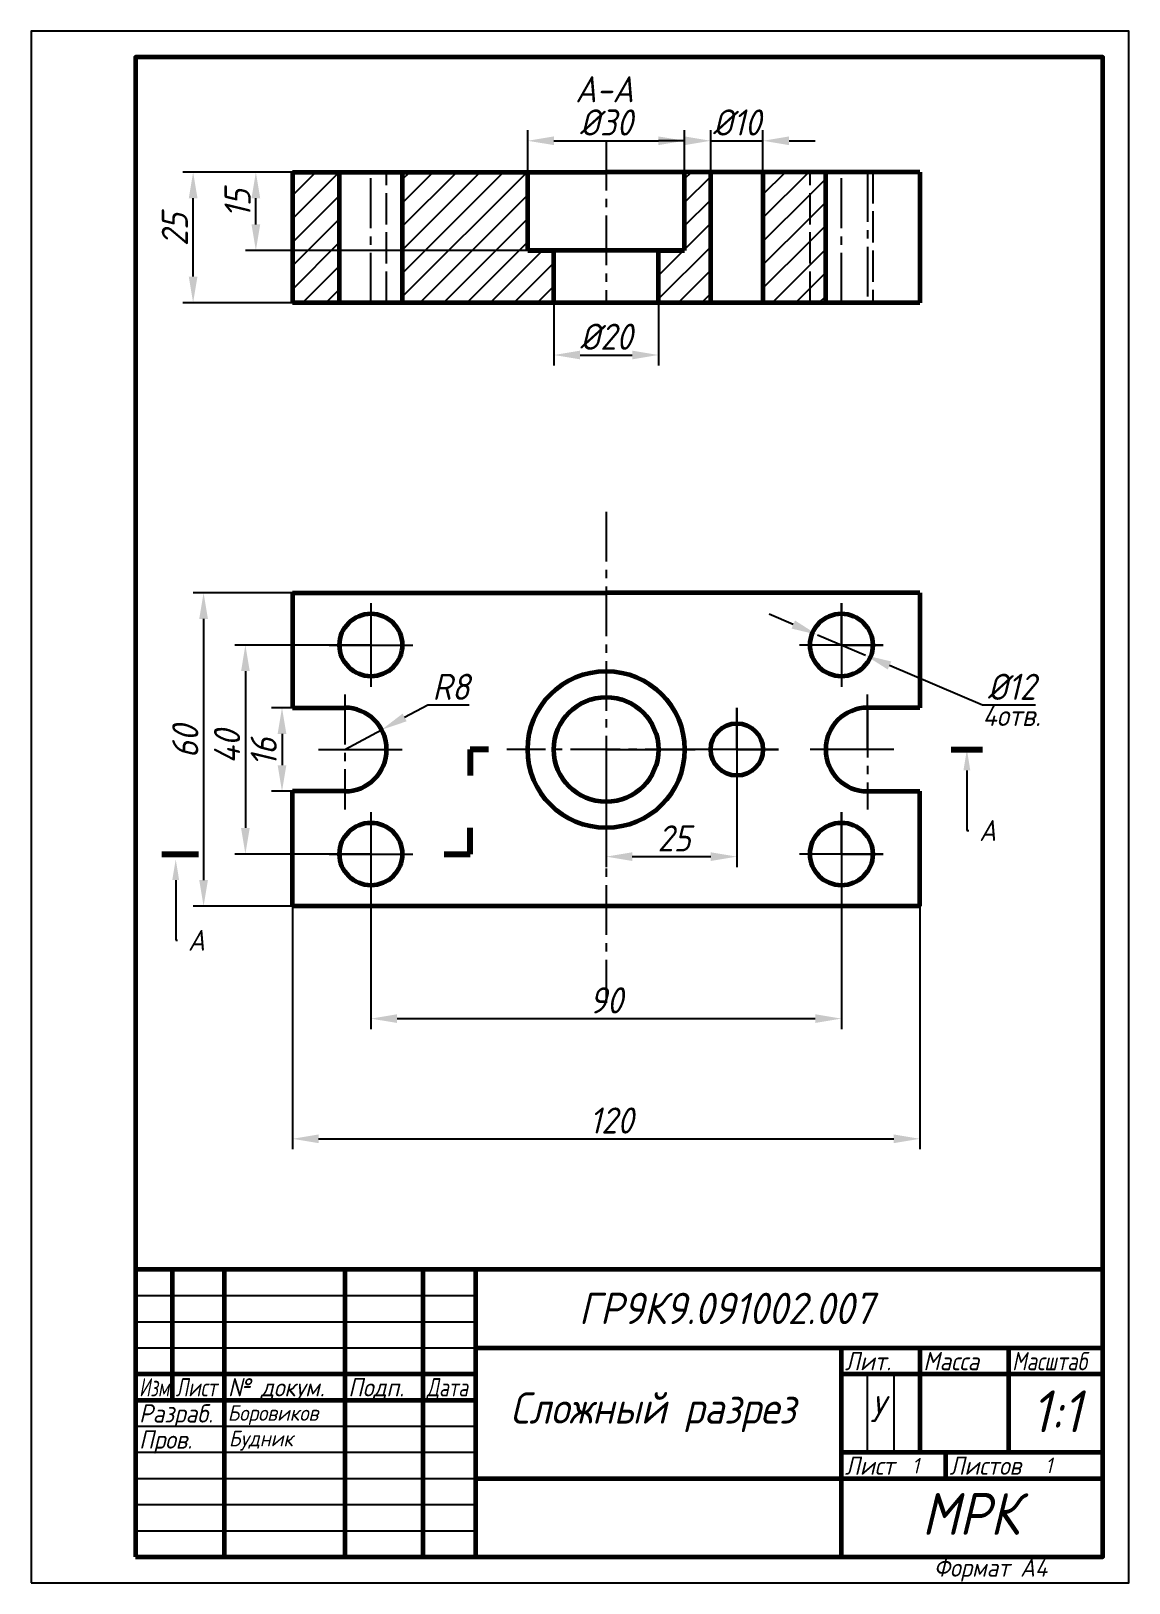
# Model space of a CAD drawing. Header units: millimetres. Extents: x 0 to 210, y 0 to 297.
import ezdxf
from ezdxf import colors
from ezdxf.entities.mleader import LeaderData, LeaderLine
from ezdxf.math import Vec2, Vec3

# ---------------------------------------------------------------- set-up
doc = ezdxf.new("R2010")
doc.units = ezdxf.units.MM
doc.header["$LTSCALE"] = 0.5
doc.linetypes.add('ACAD_ISO02W100', pattern=[15, 12, -3])
doc.linetypes.add('осевая2', pattern=[28.575, 19.05, -3.175, 3.175, -3.175])
doc.layers.get('Defpoints').update_dxf_attribs({"color": 5})
doc.styles.get("Standard").update_dxf_attribs({"font": 'isocpeui.ttf', "width": 0.9})
doc.dimstyles.new('Standart', dxfattribs={"dimtxt": 5, "dimasz": 5, "dimexe": 2, "dimexo": 0, "dimgap": 1, "dimtad": 1, "dimtoh": 1, "dimdec": 0, "dimtxsty": 'Standard', "dimcen": 2.5, "dimadec": 0, "dimazin": 0, "dimtfac": 1, "dimtdec": 0, "dimtmove": 0, "dimatfit": 3, "dimldrblk": 'DOTSMALL', "dimfxl": 1, "dimarcsym": 0})

# ---------------------------------------------------------------- blocks, each defined once
blk = doc.blocks.new('*D3')
at = {"color": 0, "lineweight": -2, "transparency": 16777216}
for p, q in [((50, 129.5), (50, 83)), ((170, 129.5), (170, 83)), ((55, 85), (165, 85))]:
    blk.add_line(p, q, dxfattribs=at)
at = {"color": 0, "transparency": 16777216}
for points in [[(55, 85.83), (55, 84.17), (50, 85)], [(165, 85.83), (165, 84.17), (170, 85)]]:
    blk.add_solid(points, dxfattribs=at)
at = {"layer": 'Defpoints', "color": 0, "transparency": 16777216}
for p in [(50, 129.5), (170, 129.5), (170, 85)]:
    blk.add_point(p, dxfattribs=at)
at = {"color": 0, "transparency": 16777216, "insert": (111, 88.5), "char_height": 5, "attachment_point": 5}
blk.add_mtext('120', dxfattribs=at)
blk = doc.blocks.new('_DotSmall')
at = {"color": 0, "linetype": 'ByBlock', "const_width": 0.5}
blk.add_lwpolyline([(-0.0625, 0, 1), (0.0625, 0, 1)], format="xyb", close=True, dxfattribs=at)
blk = doc.blocks.new('*D5')
at = {"color": 0, "lineweight": -2, "transparency": 16777216}
for p, q in [((65, 139.5), (65, 106)), ((155, 139.5), (155, 106)), ((70, 108), (150, 108))]:
    blk.add_line(p, q, dxfattribs=at)
at = {"color": 0, "transparency": 16777216}
for points in [[(70, 108.83), (70, 107.17), (65, 108)], [(150, 108.83), (150, 107.17), (155, 108)]]:
    blk.add_solid(points, dxfattribs=at)
at = {"layer": 'Defpoints', "color": 0, "transparency": 16777216}
for p in [(65, 139.5), (155, 139.5), (155, 108)]:
    blk.add_point(p, dxfattribs=at)
at = {"color": 0, "transparency": 16777216, "insert": (110, 111.5), "char_height": 5, "attachment_point": 5}
blk.add_mtext('90', dxfattribs=at)
blk = doc.blocks.new('*D6')
at = {"color": 0, "lineweight": -2, "transparency": 16777216}
for p, q in [((110, 159.5), (110, 137)), ((135, 159.5), (135, 137)), ((115, 139), (130, 139))]:
    blk.add_line(p, q, dxfattribs=at)
at = {"color": 0, "transparency": 16777216}
for points in [[(115, 139.83), (115, 138.17), (110, 139)], [(130, 139.83), (130, 138.17), (135, 139)]]:
    blk.add_solid(points, dxfattribs=at)
at = {"layer": 'Defpoints', "color": 0, "transparency": 16777216}
for p in [(110, 159.5), (135, 159.5), (135, 139)]:
    blk.add_point(p, dxfattribs=at)
at = {"color": 0, "transparency": 16777216, "insert": (123, 142.5), "char_height": 5, "attachment_point": 5}
blk.add_mtext('25', dxfattribs=at)
blk = doc.blocks.new('*D7')
at = {"color": 0, "lineweight": -2, "transparency": 16777216}
for p, q in [((50, 189.5), (31, 189.5)), ((33, 184.5), (33, 134.5)), ((50, 129.5), (31, 129.5))]:
    blk.add_line(p, q, dxfattribs=at)
at = {"color": 0, "transparency": 16777216}
for points in [[(32.17, 184.5), (33.83, 184.5), (33, 189.5)], [(32.17, 134.5), (33.83, 134.5), (33, 129.5)]]:
    blk.add_solid(points, dxfattribs=at)
at = {"layer": 'Defpoints', "color": 0, "transparency": 16777216}
for p in [(50, 189.5), (33, 129.5), (50, 129.5)]:
    blk.add_point(p, dxfattribs=at)
at = {"color": 0, "transparency": 16777216, "insert": (29.5, 161), "char_height": 5, "attachment_point": 5, "rotation": 90}
blk.add_mtext('60', dxfattribs=at)
blk = doc.blocks.new('*D8')
at = {"color": 0, "lineweight": -2, "transparency": 16777216}
for p, q in [((65, 179.5), (39, 179.5)), ((41, 174.5), (41, 144.5)), ((65, 139.5), (39, 139.5))]:
    blk.add_line(p, q, dxfattribs=at)
at = {"color": 0, "transparency": 16777216}
for points in [[(40.17, 174.5), (41.83, 174.5), (41, 179.5)], [(40.17, 144.5), (41.83, 144.5), (41, 139.5)]]:
    blk.add_solid(points, dxfattribs=at)
at = {"layer": 'Defpoints', "color": 0, "transparency": 16777216}
for p in [(65, 179.5), (41, 139.5), (65, 139.5)]:
    blk.add_point(p, dxfattribs=at)
at = {"color": 0, "transparency": 16777216, "insert": (37.5, 160), "char_height": 5, "attachment_point": 5, "rotation": 90}
blk.add_mtext('40', dxfattribs=at)
blk = doc.blocks.new('*D9')
at = {"color": 0, "lineweight": -2, "transparency": 16777216}
for p, q in [((50, 167.5), (46, 167.5)), ((48, 162.5), (48, 156.5)), ((50, 151.5), (46, 151.5))]:
    blk.add_line(p, q, dxfattribs=at)
at = {"color": 0, "transparency": 16777216}
for points in [[(47.17, 162.5), (48.83, 162.5), (48, 167.5)], [(47.17, 156.5), (48.83, 156.5), (48, 151.5)]]:
    blk.add_solid(points, dxfattribs=at)
at = {"layer": 'Defpoints', "color": 0, "transparency": 16777216}
for p in [(50, 167.5), (48, 151.5), (50, 151.5)]:
    blk.add_point(p, dxfattribs=at)
at = {"color": 0, "transparency": 16777216, "insert": (44.5, 159), "char_height": 5, "attachment_point": 5, "rotation": 90}
blk.add_mtext('16', dxfattribs=at)
blk = doc.blocks.new('*D10')
at = {"color": 0, "lineweight": -2, "transparency": 16777216}
for p, q in [((75.87, 168), (71.46, 165.64)), ((83.79, 168), (75.87, 168)), ((60, 159.5), (67.05, 163.28))]:
    blk.add_line(p, q, dxfattribs=at)
at = {"color": 0, "transparency": 16777216}
blk.add_solid([(71.07, 166.37), (71.85, 164.9), (67.05, 163.28)], dxfattribs=at)
at = {"layer": 'Defpoints', "color": 0, "transparency": 16777216}
for p in [(67.05, 163.28), (60, 159.5)]:
    blk.add_point(p, dxfattribs=at)
at = {"color": 0, "transparency": 16777216, "insert": (80.33, 171.5), "char_height": 5, "attachment_point": 5}
blk.add_mtext('R8', dxfattribs=at)
blk = doc.blocks.new('*D12')
at = {"color": 0, "lineweight": -2, "transparency": 16777216}
for p, q in [((95, 270), (95, 278)), ((125, 270), (125, 278)), ((100, 276), (120, 276))]:
    blk.add_line(p, q, dxfattribs=at)
at = {"color": 0, "transparency": 16777216}
for points in [[(100, 276.83), (100, 275.17), (95, 276)], [(120, 276.83), (120, 275.17), (125, 276)]]:
    blk.add_solid(points, dxfattribs=at)
at = {"layer": 'Defpoints', "color": 0, "transparency": 16777216}
for p in [(125, 276), (95, 270), (125, 270)]:
    blk.add_point(p, dxfattribs=at)
at = {"color": 0, "transparency": 16777216, "insert": (110, 279.5), "char_height": 5, "attachment_point": 5}
blk.add_mtext('%%C30', dxfattribs=at)
blk = doc.blocks.new('*D13')
at = {"color": 0, "lineweight": -2, "transparency": 16777216}
for p, q in [((100, 250), (100, 233)), ((120, 250), (120, 233)), ((105, 235), (115, 235))]:
    blk.add_line(p, q, dxfattribs=at)
at = {"color": 0, "transparency": 16777216}
for points in [[(105, 235.83), (105, 234.17), (100, 235)], [(115, 235.83), (115, 234.17), (120, 235)]]:
    blk.add_solid(points, dxfattribs=at)
at = {"layer": 'Defpoints', "color": 0, "transparency": 16777216}
for p in [(100, 250), (120, 250), (120, 235)]:
    blk.add_point(p, dxfattribs=at)
at = {"color": 0, "transparency": 16777216, "insert": (110, 238.5), "char_height": 5, "attachment_point": 5}
blk.add_mtext('%%C20', dxfattribs=at)
blk = doc.blocks.new('*D14')
at = {"color": 0, "lineweight": -2, "transparency": 16777216}
for p, q in [((95, 270), (41, 270)), ((43, 260), (43, 265)), ((95, 255), (41, 255))]:
    blk.add_line(p, q, dxfattribs=at)
at = {"color": 0, "transparency": 16777216}
for points in [[(42.17, 265), (43.83, 265), (43, 270)], [(42.17, 260), (43.83, 260), (43, 255)]]:
    blk.add_solid(points, dxfattribs=at)
at = {"layer": 'Defpoints', "color": 0, "transparency": 16777216}
for p in [(43, 270), (95, 270), (95, 255)]:
    blk.add_point(p, dxfattribs=at)
at = {"color": 0, "transparency": 16777216, "insert": (39.5, 264), "char_height": 5, "attachment_point": 5, "rotation": 90}
blk.add_mtext('15', dxfattribs=at)
blk = doc.blocks.new('*D15')
at = {"color": 0, "lineweight": -2, "transparency": 16777216}
for p, q in [((50, 270), (29, 270)), ((31, 250), (31, 265)), ((50, 245), (29, 245))]:
    blk.add_line(p, q, dxfattribs=at)
at = {"color": 0, "transparency": 16777216}
for points in [[(30.17, 265), (31.83, 265), (31, 270)], [(30.17, 250), (31.83, 250), (31, 245)]]:
    blk.add_solid(points, dxfattribs=at)
at = {"layer": 'Defpoints', "color": 0, "transparency": 16777216}
for p in [(31, 270), (50, 270), (50, 245)]:
    blk.add_point(p, dxfattribs=at)
at = {"color": 0, "transparency": 16777216, "insert": (27.5, 259), "char_height": 5, "attachment_point": 5, "rotation": 90}
blk.add_mtext('25', dxfattribs=at)
blk = doc.blocks.new('*D16')
at = {"color": 0, "lineweight": -2, "transparency": 16777216}
for p, q in [((130, 270), (130, 278)), ((140, 270), (140, 278)), ((125, 276), (120, 276)), ((130, 276), (140, 276)), ((145, 276), (150, 276))]:
    blk.add_line(p, q, dxfattribs=at)
at = {"color": 0, "transparency": 16777216}
for points in [[(125, 276.83), (125, 275.17), (130, 276)], [(145, 276.83), (145, 275.17), (140, 276)]]:
    blk.add_solid(points, dxfattribs=at)
at = {"layer": 'Defpoints', "color": 0, "transparency": 16777216}
for p in [(140, 276), (130, 270), (140, 270)]:
    blk.add_point(p, dxfattribs=at)
at = {"color": 0, "transparency": 16777216, "insert": (135, 279.5), "char_height": 5, "attachment_point": 5}
blk.add_mtext('%%C10', dxfattribs=at)
blk = doc.blocks.new('*D17')
at = {"color": 0, "lineweight": -2, "transparency": 16777216}
for p, q in [((145.8, 183.42), (141.2, 185.38)), ((150.4, 181.46), (159.6, 177.54)), ((182, 168), (164.2, 175.58)), ((192.12, 168), (182, 168))]:
    blk.add_line(p, q, dxfattribs=at)
at = {"color": 0, "transparency": 16777216}
for points in [[(146.13, 184.19), (145.47, 182.65), (150.4, 181.46)], [(164.53, 176.35), (163.87, 174.81), (159.6, 177.54)]]:
    blk.add_solid(points, dxfattribs=at)
at = {"layer": 'Defpoints', "color": 0, "transparency": 16777216}
for p in [(150.4, 181.46), (159.6, 177.54)]:
    blk.add_point(p, dxfattribs=at)
at = {"color": 0, "transparency": 16777216, "insert": (187.56, 171.5), "char_height": 5, "attachment_point": 5}
blk.add_mtext('%%C12', dxfattribs=at)

msp = doc.modelspace()

# ---------------------------------------------------------------- hatches: boundary and pattern name
h = msp.add_hatch()
h.set_pattern_fill('ANSI31', color=256)
h.paths.add_polyline_path([(130, 270), (125, 270), (125, 255), (120, 255), (120, 245), (130, 245)])
h.paths.add_polyline_path([(100, 255), (95, 255), (95, 270), (71, 270), (71, 245), (100, 245)])
h.paths.add_polyline_path([(149, 270), (140, 270), (140, 245), (149, 245)])
h.paths.add_polyline_path([(59, 270), (50, 270), (50, 245), (59, 245)])
h = msp.add_hatch()
h.set_pattern_fill('ANSI31', color=256)
h.paths.add_polyline_path([(152, 270), (149, 270), (149, 245), (152, 245)])

# ---------------------------------------------------------------- linework, layer by layer
at = {"linetype": 'осевая2'}
for p, q in [((110, 276), (110, 245)), ((65, 245), (65, 270)), ((155, 245), (155, 270)), ((160, 270), (160, 245)), ((110, 205), (110, 111)), ((60, 170), (60, 148)), ((160, 167.5), (160, 148)), ((127, 159.5), (91, 159.5))]:
    msp.add_line(p, q, dxfattribs=at)
at = {"lineweight": 60}
for p, q in [((50, 270), (50, 245)), ((50, 270), (110, 270)), ((59, 245), (59, 270)), ((71, 270), (71, 245)), ((95, 255), (95, 270)), ((170, 270), (110, 270)), ((125, 255), (125, 270)), ((130, 245), (130, 270)), ((140, 270), (140, 245)), ((152, 245), (152, 270)), ((170, 270), (170, 245)), ((125, 255), (95, 255)), ((95, 255), (100, 255)), ((100, 245), (100, 255)), ((120, 245), (120, 255)), ((120, 255), (125, 255)), ((170, 245), (50, 245)), ((50, 189.5), (110, 189.5)), ((50, 189.5), (50, 167.5)), ((170, 189.5), (110, 189.5)), ((170, 189.5), (170, 167.5)), ((50, 167.5), (60, 167.5)), ((170, 167.5), (160, 167.5)), ((50, 129.5), (50, 151.5)), ((60, 151.5), (50, 151.5)), ((160, 151.5), (170, 151.5)), ((170, 129.5), (170, 151.5)), ((170, 129.5), (50, 129.5))]:
    msp.add_line(p, q, dxfattribs=at)
for p, q in [((170, 270), (50, 270)), ((59, 270), (71, 270)), ((60, 270), (70, 270)), ((110, 270), (125, 270)), ((135, 270), (140, 270)), ((149, 270), (161, 270)), ((160, 270), (162, 270)), ((170, 245), (170, 270)), ((50, 245), (170, 245)), ((110, 245), (100, 245)), ((110, 245), (120, 245)), ((140, 245), (130, 245)), ((50, 189.5), (110, 189.5)), ((50, 189.5), (50, 167.5)), ((50, 167.5), (50, 189.5)), ((50, 189.5), (65, 189.5)), ((65, 187.5), (65, 171.5)), ((110, 189.5), (170, 189.5)), ((155, 179.5), (155, 187.5)), ((155, 187.5), (155, 171.5)), ((170, 189.5), (170, 167.5)), ((57, 179.5), (73, 179.5)), ((163, 179.5), (147, 179.5)), ((155, 179.5), (163, 179.5)), ((160, 159.5), (160, 170)), ((50, 167.5), (60, 167.5)), ((135, 159.5), (135, 167.5)), ((135, 167.5), (135, 151.5)), ((55, 159.5), (71, 159.5)), ((84, 159.5), (84, 154.5)), ((110, 159.5), (127, 159.5)), ((143, 159.5), (127, 159.5)), ((135, 159.5), (143, 159.5)), ((165, 159.5), (149, 159.5)), ((50, 129.5), (50, 151.5)), ((60, 151.5), (50, 151.5)), ((170, 151.5), (170, 129.5)), ((65, 147.5), (65, 131.5)), ((155, 139.5), (155, 147.5)), ((155, 147.5), (155, 131.5)), ((84, 144.5), (84, 139.5)), ((32, 139.5), (25, 139.5)), ((57, 139.5), (73, 139.5)), ((163, 139.5), (147, 139.5)), ((155, 139.5), (163, 139.5)), ((170, 129.5), (50, 129.5)), ((50, 129.5), (65, 129.5)), ((50, 129.5), (170, 129.5))]:
    msp.add_line(p, q)
at = {"linetype": 'ACAD_ISO02W100'}
for p, q in [((68, 245), (68, 270)), ((125, 270), (125, 255)), ((149, 245), (149, 270)), ((161, 270), (161, 245)), ((120, 245), (120, 255))]:
    msp.add_line(p, q, dxfattribs=at)
at = {"lineweight": 80}
for p, q in [((87.5, 159.5), (84, 159.5)), ((84, 159.5), (84, 154.5)), ((176, 159.5), (182, 159.5)), ((84, 139.5), (84, 144.5)), ((25, 139.5), (32, 139.5)), ((79, 139.5), (84, 139.5))]:
    msp.add_line(p, q, dxfattribs=at)
at = {"color": 7, "linetype": 'Continuous', "lineweight": 60}
for p, q in [((205, 60), (20, 60)), ((27, 60), (27, 35)), ((37, 5), (37, 60)), ((60, 60), (60, 5)), ((75, 5), (75, 60)), ((85, 60), (85, 5)), ((85, 45), (205, 45)), ((155, 5), (155, 45)), ((170, 45), (170, 25)), ((187, 25), (187, 45)), ((20, 40), (85, 40)), ((155, 40), (205, 40)), ((20, 35), (85, 35)), ((155, 25), (205, 25)), ((175, 20), (175, 25)), ((85, 20), (205, 20))]:
    msp.add_line(p, q, dxfattribs=at)
at = {"color": 7, "linetype": 'Continuous', "lineweight": -3}
for p, q in [((20, 55), (85, 55)), ((20, 50), (85, 50)), ((20, 45), (85, 45)), ((160, 25), (160, 40)), ((165, 40), (165, 25)), ((20, 30), (85, 30)), ((20, 25), (85, 25)), ((20, 20), (85, 20)), ((20, 15), (85, 15)), ((20, 10), (85, 10))]:
    msp.add_line(p, q, dxfattribs=at)
at = {"color": 7, "linetype": 'Continuous'}
msp.add_line((155, 45), (155, 40), dxfattribs=at)
at = {"color": 7, "linetype": 'Continuous', "lineweight": 60}
msp.add_lwpolyline([(20, 5), (205, 5), (205, 292), (20, 292)], close=True, dxfattribs=at)
at = {"lineweight": 60}
for centre, radius in [((65, 179.5), 6), ((155, 179.5), 6), ((110, 159.5), 15), ((110, 159.5), 10), ((135, 159.5), 5), ((65, 139.5), 6), ((155, 139.5), 6)]:
    msp.add_circle(centre, radius, dxfattribs=at)
for radius in [15, 15, 10, 10]:
    msp.add_circle((110, 159.5), radius)
msp.add_arc((60, 159.5), 8, 270, 90)
for centre, start, end in [((60, 159.5), 270, 90), ((160, 159.5), 90, 270)]:
    msp.add_arc(centre, 8, start, end, dxfattribs=at)
at = {"layer": 'Defpoints'}
msp.add_lwpolyline([(0, 0), (210, 0), (210, 297), (0, 297)], close=True, dxfattribs=at)

# ---------------------------------------------------------------- texts
at = {"color": 7, "linetype": 'Continuous', "lineweight": -3}
for s, width, p in [('Лит.', 0.9, (155.67, 40.7)), ('Масса', 0.9, (170.67, 40.7)), ('Масштаб', 0.8, (187.67, 40.7)), ('Изм.', 0.7, (20.67, 35.7)), ('Лист', 0.75, (27.67, 35.7)), ('№ докум.', 0.9, (37.67, 35.7)), ('Подп.', 0.9, (60.67, 35.7)), ('Дата', 0.75, (75.67, 35.7)), ('Разраб.', 0.9, (20.67, 30.7)), ('Пров.', 0.9, (20.67, 25.7)), ('Лист', 0.9, (155.67, 20.7)), ('Листов', 0.9, (175.67, 20.7))]:
    msp.add_text(s, height=3.5, dxfattribs=dict(at, width=width)).set_placement(p)
at = {"color": 7, "linetype": 'Continuous', "lineweight": 70, "width": 0.9}
msp.add_text('Формат А4', height=3.5, dxfattribs=at).set_placement((172.66, 1.2))
at = {"attachment_point": 1}
for s, width, insert, char_height in [('А-А', 27.5815, (104.1, 288.36), 5), ('4отв.', 10, (182, 168), 4), ('ГР9К9.091002.007', 120, (104.78, 55.54), 6), ('\\pxqc;Сложный разрез', 64.7084, (86.61, 36.49), 6), ('У', 5, (160.48, 35.76), 5), ('1:1', 18, (191.36, 36.85), 8), ('Боровиков', 23, (37.61, 34.03), 3), ('Будник', 23, (37.85, 29.15), 3), ('1', 10, (168.51, 23.94), 3), ('1', 10, (194, 24), 3), ('МРК', 50, (170.4, 17.21), 8)]:
    msp.add_mtext_dynamic_manual_height_columns(s, width=width, gutter_width=25, heights=[0], dxfattribs=dict(at, insert=insert, char_height=char_height))

# ---------------------------------------------------------------- dimensions: what is measured, and where the dimension line sits
for base, p1, p2, picture, middle in [((125, 276), (95, 270), (125, 270), '*D12', (110, 276)), ((140, 276), (130, 270), (140, 270), '*D16', (135, 276)), ((120, 235), (100, 250), (120, 250), '*D13', (110, 235))]:
    dim = msp.add_linear_dim(base=base, p1=p1, p2=p2, text='%%C<>', dimstyle='Standart')
    dim.commit()
    dim.dimension.update_dxf_attribs({"geometry": picture, "text_midpoint": middle, "dimtype": 160})
for base, p1, p2, picture, middle in [((31, 270), (50, 245), (50, 270), '*D15', (31, 259)), ((43, 270), (95, 255), (95, 270), '*D14', (43, 264)), ((33, 129.5), (50, 189.5), (50, 129.5), '*D7', (33, 161)), ((41, 139.5), (65, 179.5), (65, 139.5), '*D8', (41, 160)), ((48, 151.5), (50, 167.5), (50, 151.5), '*D9', (48, 159))]:
    dim = msp.add_linear_dim(base=base, p1=p1, p2=p2, angle=90, dimstyle='Standart')
    dim.commit()
    dim.dimension.update_dxf_attribs({"geometry": picture, "text_midpoint": middle, "dimtype": 160})
dim = msp.add_diameter_dim_2p(p1=(150.4, 181.46), p2=(159.6, 177.54), text='%%C12', dimstyle='Standart')
dim.commit()
dim.dimension.update_dxf_attribs({"geometry": '*D17', "text_midpoint": (187.56, 168), "dimtype": 163})
dim = msp.add_radius_dim(center=(60, 159.5), mpoint=(67.05, 163.28), dimstyle='Standart')
dim.commit()
dim.dimension.update_dxf_attribs({"geometry": '*D10', "text_midpoint": (80.33, 171.5)})
for base, p1, p2, picture, middle in [((135, 139), (110, 159.5), (135, 159.5), '*D6', (123, 139)), ((155, 108), (65, 139.5), (155, 139.5), '*D5', (110, 108)), ((170, 85), (50, 129.5), (170, 129.5), '*D3', (111, 85))]:
    dim = msp.add_linear_dim(base=base, p1=p1, p2=p2, dimstyle='Standart')
    dim.commit()
    dim.dimension.update_dxf_attribs({"geometry": picture, "text_midpoint": middle, "dimtype": 160})

# ---------------------------------------------------------------- leaders
ml = msp.add_multileader_mtext('Standard')
ml.set_content('A', color=256)
ml.set_leader_properties()
ml.build(insert=Vec2(0, 0))
ml.multileader.update_dxf_attribs({"text_right_attachment_type": 6, "dogleg_length": 0.36})
ctx = ml.context
ctx.base_point, ctx.plane_origin = Vec3(179.36, 144), Vec3(179, 159.5)
ctx.right_attachment = 6
notes = []
notes.append((ctx, [(0, (1, 1, 0), (179, 144), (1, 0), 0.36, [(0, [(179, 159.5)], 0, [])])]))
ctx.mtext.insert, ctx.mtext.flow_direction = Vec3(181.36, 146), 5
ml = msp.add_multileader_mtext('Standard')
ml.set_content('A', color=256)
ml.set_leader_properties()
ml.build(insert=Vec2(0, 0))
ml.multileader.update_dxf_attribs({"text_right_attachment_type": 6, "dogleg_length": 0.36})
ctx = ml.context
ctx.base_point, ctx.plane_origin = Vec3(28.03, 123), Vec3(27.67, 138.5)
ctx.right_attachment = 6
notes.append((ctx, [(0, (1, 1, 0), (27.67, 123), (1, 0), 0.36, [(0, [(27.67, 138.5)], 0, [])])]))
ctx.mtext.insert, ctx.mtext.flow_direction = Vec3(30.03, 125), 5
for ctx, leaders in notes:
    for number, flags, end, landing, length, lines in leaders:
        leader = LeaderData()
        leader.index, (leader.has_last_leader_line, leader.has_dogleg_vector, leader.attachment_direction) = number, flags
        leader.last_leader_point, leader.dogleg_vector, leader.dogleg_length = Vec3(end), Vec3(landing), length
        for number, points, colour, breaks in lines:
            line = LeaderLine()
            line.index, line.vertices, line.color, line.breaks = number, Vec3.list(points), colors.encode_raw_color(colour), breaks
            leader.lines.append(line)
        ctx.leaders.append(leader)

doc.saveas('drawing.dxf')
